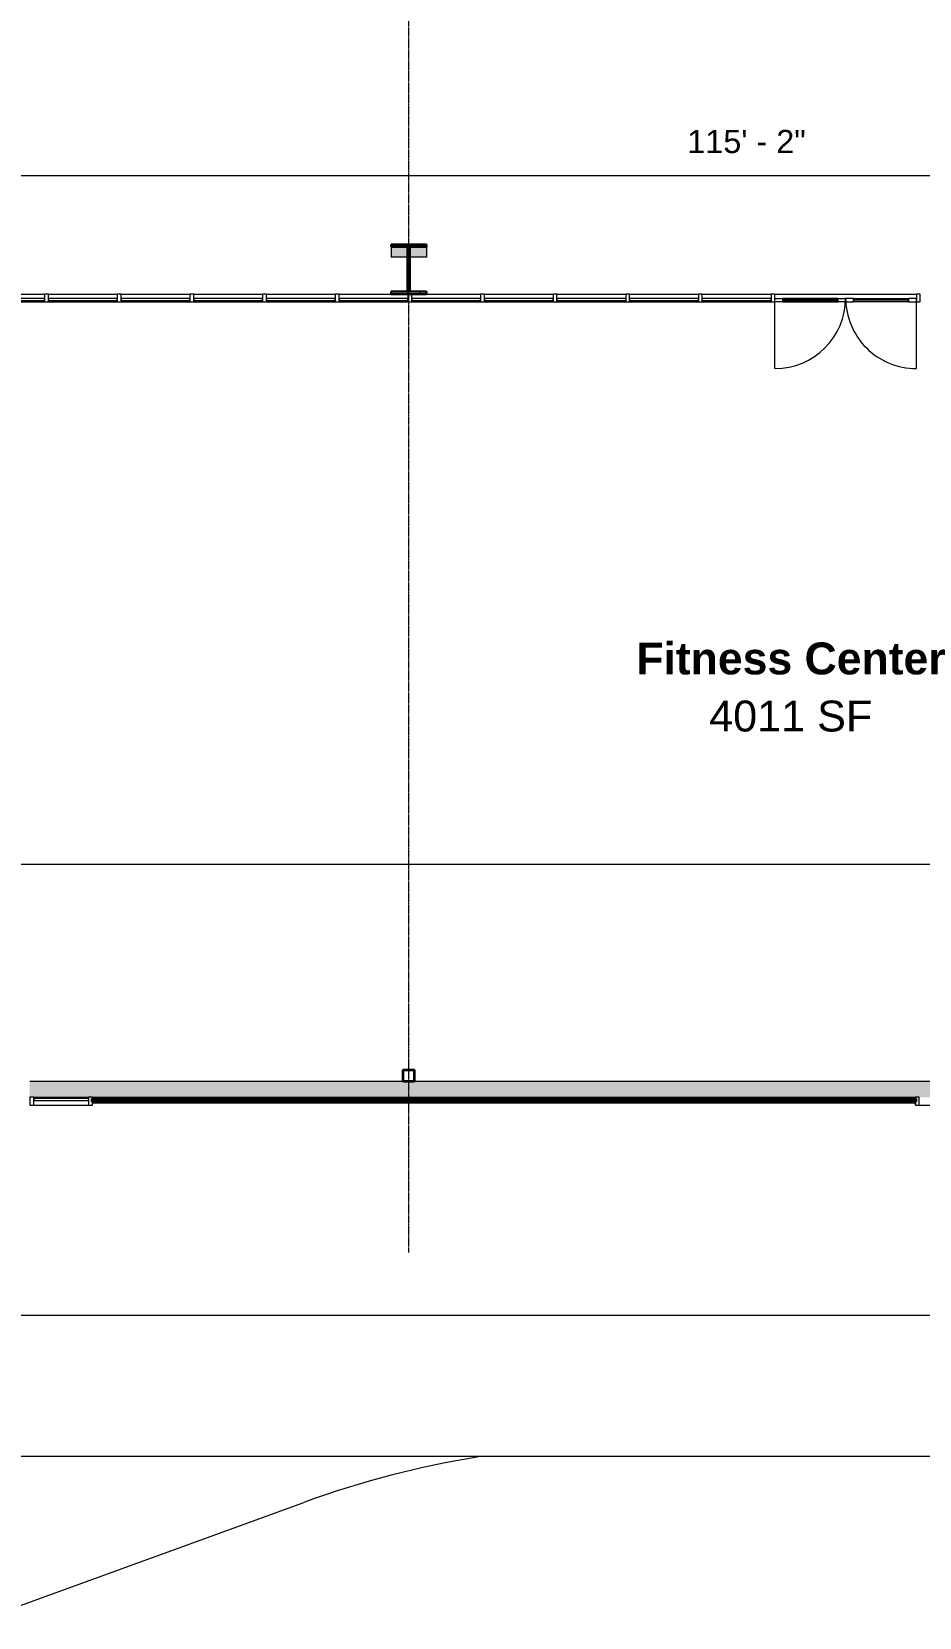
# Model space of a CAD drawing. Header units: inches. Extents: x 21836 to 26424, y -23174 to -20350.
# Drawn here: x 23471 to 23923, y -23034 to -22226 of the extents above; entities that cross this region are included whole.
import ezdxf

# ---------------------------------------------------------------- set-up
doc = ezdxf.new("R2010")
doc.units = ezdxf.units.IN
doc.header["$MEASUREMENT"] = 0
doc.linetypes.add('Grid Line 1_2_', pattern=[0.875, 0.5, -0.125, 0.125, -0.125])
for name, color, linetype, lineweight in [('A-ANNO-DIMS', 211, 'Continuous', 9), ('A-ANNO-DIMS-128', 211, 'Continuous', 9), ('A-DETL', 90, 'Continuous', 9), ('A-DOOR', 31, 'Continuous', 13), ('A-GLAZ-CURT', 52, 'Continuous', 9), ('A-GLAZ-CWMG', 51, 'Continuous', 9), ('A-WALL', 113, 'Continuous', 13), ('C-BLDG-PADS', 91, 'Continuous', 9), ('C-TOPO', 7, 'Continuous', 9), ('G-ANNO-SYMB', 111, 'Continuous', 9), ('M-AREA-IDEN', 171, 'Continuous', 9), ('S-BEAM', 12, 'Continuous', 9), ('S-COLS', 52, 'Continuous', 9), ('S-GRID', 1, 'Continuous', 9)]:
    doc.layers.add(name, color=color, linetype=linetype, lineweight=lineweight)
doc.styles.add('Arial_1', font='arial.ttf', dxfattribs={"height": 11.802395})
doc.styles.add('Arial_2', font='arial.ttf', dxfattribs={"height": 15.736527})
doc.styles.add('Arial_B_1', font='arialbd.ttf', dxfattribs={"height": 16.236099})
doc.dimstyles.new('Linear_-_3_32__Arial_2', dxfattribs={"dimscale": 12, "dimtxt": 12, "dimasz": 1.333333, "dimexe": 1, "dimexo": 0.666667, "dimgap": 0.666667, "dimtad": 1, "dimdec": 0, "dimzin": 1, "dimdsep": 46, "dimlunit": 4, "dimtxsty": 'Arial_1', "dimblk1": 'OBLIQUE', "dimblk2": 'OBLIQUE', "dimsah": 1, "dimcen": 0.09, "dimdle": 1, "dimazin": 0, "dimtfac": 1, "dimtdec": 4, "dimtix": 1, "dimtmove": 0, "dimatfit": 3, "dimfxl": 1, "dimtvp": 1, "dimtfill": 1, "dimfrac": 2, "dimtolj": 1, "dimtzin": 0, "dimarcsym": 2})
pattern_1 = [(45, (0, 0), (-12.671354, 12.671354), []), (45, (0, 19.2), (-12.671354, 12.671354), [])]

# ---------------------------------------------------------------- blocks, each defined once
blk = doc.blocks.new('HSS-Hollow Structural Section-Column - HSS6X6X1_4-V2-First Floor Plan')
at = {"layer": 'S-COLS', "lineweight": 30}
for p, q in [((-3, 2.534), (-3, -2.534)), ((-2.767, -2.534), (-2.767, 2.534)), ((2.534, 3), (-2.534, 3)), ((-2.534, 2.767), (2.534, 2.767)), ((2.767, 2.534), (2.767, -2.534)), ((3, -2.534), (3, 2.534)), ((2.534, -2.767), (-2.534, -2.767)), ((-2.534, -3), (2.534, -3))]:
    blk.add_line(p, q, dxfattribs=at)
for centre, radius, start, end in [((-2.534, 2.534), 0.466, 90, 180), ((-2.534, 2.534), 0.233, 90, 180), ((2.534, 2.534), 0.466, 360, 90), ((2.534, 2.534), 0.233, 0, 90), ((-2.534, -2.534), 0.466, 180, 270), ((-2.534, -2.534), 0.233, 180, 270), ((2.534, -2.534), 0.466, 270, 360), ((2.534, -2.534), 0.233, 270, 360)]:
    blk.add_arc(centre, radius, start, end, dxfattribs=at)
blk = doc.blocks.new('Girt_C - 8_D-707912-First Floor Plan')
at = {"layer": 'S-BEAM'}
h = blk.add_hatch(color=256, dxfattribs=at)
h.paths.add_polyline_path([(24526.39, -22761.24), (24533.16, -22761.24), (24533.16, -22761.05), (24526.39, -22761.08), (24526.39, -22761.15)], flags=0)
h.paths.add_polyline_path([(24221.27, -22761.24), (24232.39, -22761.24), (24232.39, -22761.05), (23470.39, -22761.11), (23470.39, -22761.24), (24152.15, -22761.24)], flags=0)
h.paths.add_polyline_path([(22424.25, -22761.24), (22453.2, -22761.23), (22453.2, -22761.05), (22074.52, -22761.08), (22074.52, -22761.24), (22355.13, -22761.24)], flags=0)
h = blk.add_hatch(color=256, dxfattribs=at)
h.paths.add_polyline_path([(24533.16, -22768.87), (24533.16, -22761.24), (24526.39, -22761.24), (24526.39, -22768.87)], flags=0)
h.paths.add_polyline_path([(24232.39, -22768.87), (24232.39, -22761.24), (23470.39, -22761.24), (23470.39, -22768.87), (24221.27, -22768.87)], flags=0)
h.paths.add_polyline_path([(22424.25, -22768.87), (22453.2, -22768.87), (22453.2, -22761.24), (22074.52, -22761.24), (22074.52, -22768.87), (22355.13, -22768.87)], flags=0)
h = blk.add_hatch(color=256, dxfattribs=at)
h.paths.add_polyline_path([(24526.39, -22769.05), (24533.16, -22769.03), (24533.16, -22768.87), (24526.39, -22768.87), (24526.39, -22769.03)], flags=0)
h.paths.add_polyline_path([(24221.27, -22769.05), (24232.39, -22769.03), (24232.39, -22768.87), (23470.39, -22768.91), (23470.39, -22769.05), (24152.15, -22769.05)], flags=0)
h.paths.add_polyline_path([(22451.2, -22769.05), (22453.2, -22769.02), (22453.2, -22768.87), (22074.52, -22768.87), (22074.52, -22769.05), (22424.25, -22769.05)], flags=0)
for p, q in [((23660.86, -22761.05), (23470.39, -22761.05)), ((23949.86, -22761.05), (23665.92, -22761.05)), ((23472.39, -22769.05), (23500.39, -22769.05)), ((23502.39, -22769.05), (23921.39, -22769.05))]:
    blk.add_line(p, q, dxfattribs=at)
blk = doc.blocks.new('Door_Single_Storefront - one-674067-First Floor Plan')
at = {"layer": 'A-DOOR'}
for p, q in [((-18, 36), (-18, 0)), ((-14, 2), (-18, 2)), ((-18, 0.25), (-14, 0.25)), ((-14, 0.25), (-14, 2)), ((-14, 2), (14, 2)), ((14, 1.5), (-14, 1.5)), ((-14, 1.5), (-14, 0.75)), ((-14, 0.75), (14, 0.75)), ((14, 0.25), (-14, 0.25)), ((18, 2), (14, 2)), ((14, 2), (14, 0.25)), ((14, 0.75), (14, 1.5)), ((14, 0.25), (18, 0.25)), ((18, 0.25), (18, 2))]:
    blk.add_line(p, q, dxfattribs=at)
blk.add_arc((-18, 0), 36, 360, 90, dxfattribs=at)
blk = doc.blocks.new('Door_Single_Storefront - one-674066-First Floor Plan')
at = {"layer": 'A-DOOR'}
for p, q in [((-18, -36), (-18, 0)), ((-18, -0.25), (-14, -0.25)), ((-14, -2), (-18, -2)), ((-14, -0.25), (-14, -2)), ((14, -0.25), (-14, -0.25)), ((-14, -1.5), (-14, -0.75)), ((-14, -0.75), (14, -0.75)), ((14, -1.5), (-14, -1.5)), ((-14, -2), (14, -2)), ((14, -2), (14, -0.25)), ((14, -0.25), (18, -0.25)), ((14, -0.75), (14, -1.5)), ((18, -2), (14, -2)), ((18, -0.25), (18, -2))]:
    blk.add_line(p, q, dxfattribs=at)
blk.add_arc((-18, 0), 36, 270, 0, dxfattribs=at)
blk = doc.blocks.new('System Panel - Glazed-674065-First Floor Plan')
at = {"layer": 'A-GLAZ-CURT', "lineweight": 13}
for p, q in [((17.5, 1.25), (-17.5, 1.25)), ((-17.5, 1.25), (-17.5, 0.25)), ((-17.5, 0.25), (17.5, 0.25)), ((17.5, 0.25), (17.5, 1.25))]:
    blk.add_line(p, q, dxfattribs=at)
at = {"layer": 'A-GLAZ-CURT'}
for p, q in [((-17.5, 0.25), (-17.5, 1.25)), ((17.5, 1.25), (-17.5, 1.25)), ((-17.5, 0.25), (17.5, 0.25)), ((17.5, 1.25), (17.5, 0.25))]:
    blk.add_line(p, q, dxfattribs=at)
blk = doc.blocks.new('Rectangular Mullion - Rectangular Mullion 1-674075-First Floor Plan')
at = {"layer": 'A-GLAZ-CWMG'}
blk.add_line((24403.89, -22360.05), (24439.89, -22360.05), dxfattribs=at)
blk = doc.blocks.new('Rectangular Mullion - Rectangular Mullion 1-674076-First Floor Plan')
at = {"layer": 'A-GLAZ-CWMG'}
blk.add_line((24367.89, -22360.05), (24403.89, -22360.05), dxfattribs=at)
blk = doc.blocks.new('Rectangular Mullion - Rectangular Mullion 1-674074-First Floor Plan')
at = {"layer": 'A-GLAZ-CWMG'}
for p, q in [((24552.89, -22360.05), (24587.89, -22360.05)), ((24552.89, -22364.05), (24587.89, -22364.05))]:
    blk.add_line(p, q, dxfattribs=at)
blk = doc.blocks.new('Rectangular Mullion - Rectangular Mullion 1-V26-First Floor Plan')
at = {"layer": 'A-GLAZ-CWMG'}
for p, q in [((23664.89, -22364.05), (23699.89, -22364.05)), ((23672.39, -22360.05), (23699.89, -22360.05))]:
    blk.add_line(p, q, dxfattribs=at)
blk = doc.blocks.new('Rectangular Mullion - Rectangular Mullion 1-V27-First Floor Plan')
at = {"layer": 'A-GLAZ-CWMG'}
for p, q in [((23627.89, -22360.05), (23654.39, -22360.05)), ((23627.89, -22364.05), (23662.89, -22364.05))]:
    blk.add_line(p, q, dxfattribs=at)
blk = doc.blocks.new('Rectangular Mullion - Rectangular Mullion 1-674079-First Floor Plan')
at = {"layer": 'A-GLAZ-CWMG', "lineweight": 20}
for p, q in [((-1, 2), (1, 2)), ((-1, -2), (-1, 2)), ((1, 2), (1, -2)), ((1, -2), (-1, -2))]:
    blk.add_line(p, q, dxfattribs=at)
blk = doc.blocks.new('Rectangular Mullion - Rectangular Mullion 1-592574-First Floor Plan')
at = {"layer": 'A-GLAZ-CWMG', "lineweight": 20}
for p, q in [((-2, 2), (0, 2)), ((-2, -2), (-2, 2)), ((0, 2), (0, -2)), ((0, -2), (-2, -2))]:
    blk.add_line(p, q, dxfattribs=at)
blk = doc.blocks.new('System Panel - Glazed-706159-First Floor Plan')
at = {"layer": 'A-GLAZ-CURT', "lineweight": 13}
for p, q in [((14, -0.25), (-14, -0.25)), ((-14, -0.25), (-14, -1.25)), ((-14, -1.25), (14, -1.25)), ((14, -1.25), (14, -0.25))]:
    blk.add_line(p, q, dxfattribs=at)
at = {"layer": 'A-GLAZ-CURT'}
for p, q in [((-14, -1.25), (-14, -0.25)), ((14, -0.25), (-14, -0.25)), ((-14, -1.25), (14, -1.25)), ((14, -0.25), (14, -1.25))]:
    blk.add_line(p, q, dxfattribs=at)
blk = doc.blocks.new('Rectangular Mullion - Rectangular Mullion 1-V45-First Floor Plan')
at = {"layer": 'A-GLAZ-CWMG'}
blk.add_line((23472.39, -22773.05), (23500.39, -22773.05), dxfattribs=at)
blk = doc.blocks.new('Rectangular Mullion - Rectangular Mullion 1-592303-First Floor Plan')
at = {"layer": 'A-GLAZ-CWMG', "lineweight": 20}
for p, q in [((-1, 2), (1, 2)), ((-1, -2), (-1, 2)), ((1, 2), (1, -2)), ((1, -2), (-1, -2))]:
    blk.add_line(p, q, dxfattribs=at)
blk = doc.blocks.new('Rectangular Mullion - Rectangular Mullion 1-674845-First Floor Plan')
at = {"layer": 'A-GLAZ-CWMG'}
for p, q in [((24978.89, -22769.4), (24978.89, -22769.05)), ((24978.89, -22769.76), (24978.89, -22769.4)), ((24978.89, -22771.34), (24978.89, -22769.77)), ((24978.89, -22773.05), (24978.89, -22771.34)), ((24980.89, -22773.05), (25008.89, -22773.05))]:
    blk.add_line(p, q, dxfattribs=at)
blk = doc.blocks.new('Basic Wall _ arcoPlus - 547 - ___-688720-First Floor Plan')
at = {"layer": 'A-WALL'}
for p, q in [((23502.39, -22769.4), (23502.39, -22769.46)), ((23921.39, -22769.4), (23502.39, -22769.4)), ((23502.39, -22769.4), (23921.39, -22769.4)), ((23502.39, -22769.46), (23502.39, -22769.76)), ((23502.39, -22769.76), (23502.39, -22769.46)), ((23502.39, -22769.46), (23502.39, -22769.69)), ((23502.39, -22769.46), (23921.39, -22769.46)), ((23502.39, -22769.46), (23921.39, -22769.46)), ((23502.39, -22769.69), (23502.39, -22769.76)), ((23502.39, -22769.69), (23921.39, -22769.69)), ((23502.39, -22769.69), (23921.39, -22769.69)), ((23502.39, -22769.76), (23921.39, -22769.76)), ((23502.39, -22769.76), (23921.39, -22769.76)), ((23502.39, -22769.77), (23502.39, -22771.34)), ((23502.39, -22771.34), (23502.39, -22769.77)), ((23502.39, -22771.34), (23502.39, -22771.4)), ((23502.39, -22771.4), (23502.39, -22771.34)), ((23502.39, -22771.4), (23502.39, -22771.47)), ((23502.39, -22771.4), (23502.39, -22771.47)), ((23502.39, -22771.47), (23502.39, -22771.4)), ((23502.39, -22771.4), (23921.39, -22771.4)), ((23502.39, -22771.4), (23921.39, -22771.4)), ((23502.39, -22771.47), (23502.39, -22771.53)), ((23502.39, -22771.47), (23921.39, -22771.47)), ((23502.39, -22771.47), (23921.39, -22771.47)), ((23502.39, -22771.53), (23921.39, -22771.53)), ((23502.39, -22771.53), (23921.39, -22771.53)), ((23921.39, -22769.46), (23921.39, -22769.4)), ((23921.39, -22769.69), (23921.39, -22769.46)), ((23921.39, -22769.46), (23921.39, -22769.76)), ((23921.39, -22769.76), (23921.39, -22769.46)), ((23921.39, -22769.76), (23921.39, -22769.69)), ((23921.39, -22769.77), (23921.39, -22771.34)), ((23921.39, -22771.34), (23921.39, -22769.77)), ((23921.39, -22771.34), (23921.39, -22771.4)), ((23921.39, -22771.4), (23921.39, -22771.34)), ((23921.39, -22771.4), (23921.39, -22771.47)), ((23921.39, -22771.47), (23921.39, -22771.4)), ((23921.39, -22771.53), (23921.39, -22771.47))]:
    blk.add_line(p, q, dxfattribs=at)
blk = doc.blocks.new('DIMBLOCK17-First Floor Plan')
at = {"layer": 'A-ANNO-DIMS-128'}
for p, q in [((23144.11, -22351.93), (23144.11, -22287.78)), ((24526.39, -22568.34), (24526.39, -22287.78)), ((23144.11, -22299.78), (24526.39, -22299.78)), ((23144.11, -22299.78), (23144.11, -22351.93)), ((24526.39, -22299.78), (24526.39, -22568.34))]:
    blk.add_line(p, q, dxfattribs=at)
at = {"layer": 'A-ANNO-DIMS-128', "lineweight": 50}
for p, q in [((23144.11, -22299.78), (23152.11, -22291.78)), ((24526.39, -22299.78), (24534.39, -22291.78)), ((23144.11, -22299.78), (23136.11, -22307.78)), ((24526.39, -22299.78), (24518.39, -22307.78))]:
    blk.add_line(p, q, dxfattribs=at)
at = {"layer": 'A-ANNO-DIMS-128', "color": 0, "insert": (23805.25, -22276.47), "char_height": 11.802, "width": 72, "attachment_point": 1, "line_spacing_factor": 0.938532, "style": 'Arial_1', "bg_fill": 3, "box_fill_scale": 1.25, "bg_fill_color": 0, "bg_fill_transparency": 0}
blk.add_mtext('115\' - 2"', dxfattribs=at)
blk = doc.blocks.new('_Oblique')
at = {"color": 0, "linetype": 'ByBlock', "lineweight": -2}
blk.add_line((-0.5, -0.5), (0.5, 0.5), dxfattribs=at)

msp = doc.modelspace()

# ---------------------------------------------------------------- hatches: boundary and pattern name
at = {"layer": 'C-BLDG-PADS'}
h = msp.add_hatch(color=256, dxfattribs=at)
h.paths.add_polyline_path([(24705.08, -22771.53), (24978.89, -22771.53), (24978.89, -22771.47), (24661.39, -22771.47), (24661.39, -22771.53)], flags=0)
h.paths.add_polyline_path([(24013.92, -22771.53), (24232.39, -22771.53), (24232.39, -22771.47), (23989.39, -22771.47), (23989.39, -22771.53)], flags=0)
h.paths.add_polyline_path([(23570.58, -22771.53), (23921.39, -22771.53), (23921.39, -22771.47), (23502.39, -22771.47), (23502.39, -22771.53)], flags=0)
h.paths.add_polyline_path([(24819.51, -22771.4), (24978.89, -22771.4), (24978.89, -22771.34), (24661.39, -22771.34), (24661.39, -22771.4), (24774.2, -22771.4)], flags=0)
h.paths.add_polyline_path([(23712.72, -22771.4), (23921.39, -22771.4), (23921.39, -22771.34), (23502.39, -22771.34), (23502.39, -22771.4), (23599.22, -22771.4)], flags=0)
h.paths.add_polyline_path([(24111.37, -22771.4), (24232.39, -22771.4), (24232.39, -22771.34), (23989.39, -22771.34), (23989.39, -22771.4), (24013.92, -22771.4)], flags=0)
h.paths.add_polyline_path([(24843.31, -22769.46), (24978.89, -22769.46), (24978.89, -22769.4), (24661.39, -22769.4), (24661.39, -22769.46), (24774.2, -22769.46)], flags=0)
h.paths.add_polyline_path([(23989.39, -22769.46), (24232.39, -22769.46), (24232.39, -22769.4), (23989.39, -22769.4)], flags=0)
h.paths.add_polyline_path([(23502.39, -22769.46), (23921.39, -22769.46), (23921.39, -22769.4), (23502.39, -22769.4)], flags=0)
h.paths.add_polyline_path([(25993, -22339.05), (25994.58, -22339.05), (25994.58, -22337.37), (25993.57, -22337.37), (25993.57, -22335.55), (25993, -22335.55), (25993, -22338.31)], flags=0)
h.paths.add_polyline_path([(22065.04, -22335.55), (22065.04, -22063.05), (22064.98, -22063.05), (22064.98, -22335.55)], flags=0)
h.paths.add_polyline_path([(22063.1, -22335.55), (22063.1, -22063.05), (22063.04, -22063.05), (22063.04, -22335.55), (22063.1, -22335.55)], flags=0)
h.paths.add_polyline_path([(22062.91, -22335.55), (22062.98, -22335.55), (22062.98, -22063.05), (22062.91, -22063.05), (22062.91, -22259.24)], flags=0)
h.paths.add_polyline_path([(25992.7, -22335.55), (25992.7, -22110.05), (25992.64, -22110.05), (25992.64, -22335.55)], flags=0)
h.paths.add_polyline_path([(25965.89, -21131.8), (25983.77, -21131.8), (25983.77, -21131.74), (25856, -21131.74), (25856, -21131.8)], flags=0)
h.paths.add_polyline_path([(24064.66, -21131.8), (24064.66, -21131.74), (23952.39, -21131.74), (23952.39, -21131.8)], flags=0)
h.paths.add_polyline_path([(22838.95, -21131.8), (22938.26, -21131.8), (22938.26, -21131.74), (22792.15, -21131.74), (22792.15, -21131.8), (22805.76, -21131.8)], flags=0)
h.paths.add_polyline_path([(22800.63, -21129.86), (22800.63, -21129.8), (22792.15, -21129.85), (22792.15, -21129.86)], flags=0)
h.paths.add_polyline_path([(22800.63, -21129.74), (22800.63, -21129.68), (22792.15, -21129.68), (22792.15, -21129.74)], flags=0)
h = msp.add_hatch(color=256, dxfattribs=at)
h.paths.add_polyline_path([(24973.8, -22771.47), (24978.89, -22771.47), (24978.89, -22771.4), (24661.39, -22771.4), (24661.39, -22771.47), (24843.31, -22771.47)], flags=0)
h.paths.add_polyline_path([(24013.92, -22771.47), (24232.39, -22771.47), (24232.39, -22771.4), (23989.39, -22771.4), (23989.39, -22771.47)], flags=0)
h.paths.add_polyline_path([(23921.39, -22771.47), (23921.39, -22771.4), (23502.39, -22771.4), (23502.39, -22771.47), (23875.69, -22771.47)], flags=0)
h.paths.add_polyline_path([(24978.89, -22771.34), (24978.89, -22769.77), (24661.39, -22769.77), (24661.39, -22771.34), (24973.89, -22771.34)], flags=0)
h.paths.add_polyline_path([(24152.15, -22771.34), (24232.39, -22771.34), (24232.39, -22769.77), (23989.39, -22769.77), (23989.39, -22771.34), (24013.92, -22771.34)], flags=0)
h.paths.add_polyline_path([(23562.97, -22771.34), (23921.39, -22771.34), (23921.39, -22769.77), (23502.39, -22769.8), (23502.39, -22771.34)], flags=0)
h.paths.add_polyline_path([(24973.87, -22769.76), (24978.89, -22769.76), (24978.89, -22769.46), (24661.39, -22769.46), (24661.39, -22769.76), (24843.31, -22769.76)], flags=0)
h.paths.add_polyline_path([(23515.21, -22769.76), (23921.39, -22769.76), (23921.39, -22769.46), (23502.39, -22769.46), (23502.39, -22769.76)], flags=0)
h.paths.add_polyline_path([(24013.92, -22769.76), (24232.39, -22769.76), (24232.39, -22769.46), (23989.39, -22769.46), (23989.39, -22769.76)], flags=0)
h.paths.add_polyline_path([(22062.98, -22335.55), (22063.04, -22335.55), (22063.04, -22063.05), (22062.98, -22063.05), (22062.98, -22259.24)], flags=0)
h.paths.add_polyline_path([(22064.64, -22335.55), (22064.68, -22335.55), (22064.64, -22063.05), (22063.1, -22063.05), (22063.1, -22335.55), (22063.64, -22335.55)], flags=0)
h.paths.add_polyline_path([(22064.69, -22335.55), (22064.98, -22335.55), (22064.98, -22063.05), (22064.69, -22063.05), (22064.69, -22259.24)], flags=0)
h.paths.add_polyline_path([(25992.99, -22335.55), (25992.99, -22110.05), (25992.7, -22110.05), (25992.7, -22335.55)], flags=0)
h.paths.add_polyline_path([(25993.57, -22335.55), (25993.57, -22110.05), (25993, -22110.05), (25993, -22335.55), (25993.14, -22335.55)], flags=0)
h.paths.add_polyline_path([(25965.89, -21131.74), (25983.77, -21131.74), (25983.77, -21131.45), (25856, -21131.45), (25856, -21131.74)], flags=0)
h.paths.add_polyline_path([(24064.66, -21131.74), (24064.66, -21131.45), (23952.39, -21131.45), (23952.39, -21131.74)], flags=0)
h.paths.add_polyline_path([(22938.26, -21131.74), (22938.26, -21131.45), (22792.15, -21131.45), (22792.15, -21131.74), (22908.06, -21131.74)], flags=0)
h.paths.add_polyline_path([(25983.77, -21131.44), (25983.77, -21131.27), (25993.57, -21131.27), (25993.57, -21129.86), (25856, -21129.86), (25856, -21131.44), (25965.89, -21131.44)], flags=0)
h.paths.add_polyline_path([(23952.39, -21131.44), (24064.66, -21131.44), (24064.66, -21129.86), (23952.39, -21129.88), (23952.39, -21131.3)], flags=0)
h.paths.add_polyline_path([(22908.06, -21131.44), (22938.26, -21131.44), (22938.26, -21129.86), (22792.15, -21129.86), (22792.15, -21131.44), (22838.95, -21131.44)], flags=0)
h.paths.add_polyline_path([(22792.15, -21129.8), (22800.63, -21129.75), (22800.63, -21129.74), (22792.15, -21129.74)], flags=0)
at = {"layer": 'S-COLS'}
h = msp.add_hatch(dxfattribs=at)
h.set_pattern_fill('FP_1', color=256, style=0, pattern_type=2)
h.set_pattern_definition(pattern_1)
h.paths.add_polyline_path([(23672.39, -22336.05), (23672.39, -22334.8), (23654.39, -22334.8), (23654.39, -22336.05)], flags=0)
h = msp.add_hatch(color=256, dxfattribs=at)
h.paths.add_polyline_path([(23662.77, -22341.31), (23662.77, -22336.05), (23654.39, -22336.05), (23654.39, -22341.31)], flags=0)
h.paths.add_polyline_path([(23672.39, -22341.31), (23672.39, -22336.05), (23664.02, -22336.05), (23664.02, -22341.31)], flags=0)
h = msp.add_hatch(dxfattribs=at)
h.set_pattern_fill('FP_1', color=256, style=0, pattern_type=2)
h.set_pattern_definition(pattern_1)
h.paths.add_polyline_path([(23664.02, -22358.8), (23664.02, -22336.05), (23662.77, -22336.05), (23662.77, -22358.8)], flags=0)
h = msp.add_hatch(dxfattribs=at)
h.set_pattern_fill('FP_1', color=256, style=0, pattern_type=2)
h.set_pattern_definition(pattern_1)
h.paths.add_polyline_path([(23672.39, -22360.05), (23672.39, -22358.8), (23654.39, -22358.8), (23654.39, -22360.05)], flags=0)

# ---------------------------------------------------------------- linework, layer by layer
at = {"layer": 'A-DETL'}
for p, q in [((22129.89, -22880.07), (24437.64, -22880.07)), ((26277.87, -22952.07), (21940.44, -22952.07)), ((23449.13, -23033.9), (23609.92, -22975.38))]:
    msp.add_line(p, q, dxfattribs=at)
msp.add_arc((23776.15, -23432.07), 486, 99.01245, 110, dxfattribs=at)
at = {"layer": 'A-WALL', "lineweight": 50}
for p, q in [((23921.39, -22769.77), (23502.39, -22769.77)), ((23502.39, -22769.77), (23502.39, -22771.34)), ((23502.39, -22771.34), (23921.39, -22771.34)), ((23921.39, -22771.34), (23921.39, -22769.77))]:
    msp.add_line(p, q, dxfattribs=at)
at = {"layer": 'C-BLDG-PADS'}
msp.add_line((23502.39, -22771.59), (23921.39, -22771.59), dxfattribs=at)
at = {"layer": 'C-TOPO'}
msp.add_line((23921.39, -22771.59), (23502.39, -22771.59), dxfattribs=at)
at = {"layer": 'G-ANNO-SYMB'}
msp.add_line((26323.94, -22650.59), (21848.25, -22650.59), dxfattribs=at)
at = {"layer": 'S-COLS', "lineweight": 30}
for p, q in [((23672.39, -22334.8), (23654.39, -22334.8)), ((23654.39, -22334.8), (23654.39, -22336.05)), ((23654.39, -22336.05), (23672.39, -22336.05)), ((23664.02, -22336.05), (23662.77, -22336.05)), ((23662.77, -22336.05), (23662.77, -22358.8)), ((23664.02, -22358.8), (23664.02, -22336.05)), ((23672.39, -22336.05), (23672.39, -22334.8)), ((23654.39, -22358.8), (23654.39, -22360.05)), ((23672.39, -22358.8), (23654.39, -22358.8)), ((23654.39, -22360.05), (23672.39, -22360.05)), ((23662.77, -22358.8), (23664.02, -22358.8)), ((23672.39, -22360.05), (23672.39, -22358.8))]:
    msp.add_line(p, q, dxfattribs=at)
at = {"layer": 'S-COLS'}
for p, q in [((23654.39, -22336.05), (23654.39, -22341.31)), ((23662.77, -22341.31), (23654.39, -22341.31)), ((23672.39, -22341.31), (23664.02, -22341.31)), ((23672.39, -22336.05), (23672.39, -22341.31))]:
    msp.add_line(p, q, dxfattribs=at)
at = {"layer": 'S-GRID', "linetype": 'Grid Line 1_2_'}
msp.add_line((23663.39, -22848.21), (23663.39, -20426.1), dxfattribs=at)

# ---------------------------------------------------------------- block references
at = {"layer": 'A-DOOR'}
msp.add_blockref('Door_Single_Storefront - one-674066-First Floor Plan', (23867.89, -22362.05), dxfattribs=at)
at = {"layer": 'A-DOOR', "rotation": 180}
msp.add_blockref('Door_Single_Storefront - one-674067-First Floor Plan', (23903.89, -22362.05), dxfattribs=at)
at = {"layer": 'A-GLAZ-CURT', "rotation": 180}
for name, p in [('System Panel - Glazed-674065-First Floor Plan', (23460.39, -22362.05)), ('System Panel - Glazed-674065-First Floor Plan', (23497.39, -22362.05)), ('System Panel - Glazed-674065-First Floor Plan', (23534.39, -22362.05)), ('System Panel - Glazed-674065-First Floor Plan', (23571.39, -22362.05)), ('System Panel - Glazed-674065-First Floor Plan', (23608.39, -22362.05)), ('System Panel - Glazed-674065-First Floor Plan', (23645.39, -22362.05)), ('System Panel - Glazed-674065-First Floor Plan', (23682.39, -22362.05)), ('System Panel - Glazed-674065-First Floor Plan', (23719.39, -22362.05)), ('System Panel - Glazed-674065-First Floor Plan', (23756.39, -22362.05)), ('System Panel - Glazed-674065-First Floor Plan', (23793.39, -22362.05)), ('System Panel - Glazed-674065-First Floor Plan', (23830.39, -22362.05)), ('System Panel - Glazed-706159-First Floor Plan', (23486.39, -22771.05))]:
    msp.add_blockref(name, p, dxfattribs=at)
at = {"layer": 'A-GLAZ-CWMG'}
for name, p in [('Rectangular Mullion - Rectangular Mullion 1-674074-First Floor Plan', (-1110, 0)), ('Rectangular Mullion - Rectangular Mullion 1-674074-First Floor Plan', (-1073, 0)), ('Rectangular Mullion - Rectangular Mullion 1-674074-First Floor Plan', (-1036, 0)), ('Rectangular Mullion - Rectangular Mullion 1-674074-First Floor Plan', (-999, 0)), ('Rectangular Mullion - Rectangular Mullion 1-674074-First Floor Plan', (-962, 0)), ('Rectangular Mullion - Rectangular Mullion 1-V27-First Floor Plan', (0, 0)), ('Rectangular Mullion - Rectangular Mullion 1-V26-First Floor Plan', (0, 0)), ('Rectangular Mullion - Rectangular Mullion 1-674074-First Floor Plan', (-851, 0)), ('Rectangular Mullion - Rectangular Mullion 1-674074-First Floor Plan', (-814, 0)), ('Rectangular Mullion - Rectangular Mullion 1-674074-First Floor Plan', (-777, 0)), ('Rectangular Mullion - Rectangular Mullion 1-674074-First Floor Plan', (-740, 0)), ('Rectangular Mullion - Rectangular Mullion 1-674076-First Floor Plan', (-518, 0)), ('Rectangular Mullion - Rectangular Mullion 1-674075-First Floor Plan', (-518, 0)), ('Rectangular Mullion - Rectangular Mullion 1-674845-First Floor Plan', (-1057.5, 0)), ('Rectangular Mullion - Rectangular Mullion 1-V45-First Floor Plan', (0, 0))]:
    msp.add_blockref(name, p, dxfattribs=at)
at = {"layer": 'A-GLAZ-CWMG', "extrusion": (0, 0, -1)}
for name, p in [('Rectangular Mullion - Rectangular Mullion 1-674079-First Floor Plan', (-23478.89, -22362.05)), ('Rectangular Mullion - Rectangular Mullion 1-674079-First Floor Plan', (-23515.89, -22362.05)), ('Rectangular Mullion - Rectangular Mullion 1-674079-First Floor Plan', (-23552.89, -22362.05)), ('Rectangular Mullion - Rectangular Mullion 1-674079-First Floor Plan', (-23589.89, -22362.05)), ('Rectangular Mullion - Rectangular Mullion 1-674079-First Floor Plan', (-23626.89, -22362.05)), ('Rectangular Mullion - Rectangular Mullion 1-674079-First Floor Plan', (-23663.89, -22362.05)), ('Rectangular Mullion - Rectangular Mullion 1-674079-First Floor Plan', (-23700.89, -22362.05)), ('Rectangular Mullion - Rectangular Mullion 1-674079-First Floor Plan', (-23737.89, -22362.05)), ('Rectangular Mullion - Rectangular Mullion 1-674079-First Floor Plan', (-23774.89, -22362.05)), ('Rectangular Mullion - Rectangular Mullion 1-674079-First Floor Plan', (-23811.89, -22362.05)), ('Rectangular Mullion - Rectangular Mullion 1-674079-First Floor Plan', (-23848.89, -22362.05)), ('Rectangular Mullion - Rectangular Mullion 1-674079-First Floor Plan', (-23922.89, -22362.05)), ('Rectangular Mullion - Rectangular Mullion 1-592574-First Floor Plan', (-23470.39, -22771.05)), ('Rectangular Mullion - Rectangular Mullion 1-592303-First Floor Plan', (-23501.39, -22771.05)), ('Rectangular Mullion - Rectangular Mullion 1-592574-First Floor Plan', (-23921.39, -22771.05))]:
    msp.add_blockref(name, p, dxfattribs=at)
at = {"layer": 'A-WALL'}
msp.add_blockref('Basic Wall _ arcoPlus - 547 - ___-688720-First Floor Plan', (0, 0), dxfattribs=at)
at = {"layer": 'S-BEAM'}
msp.add_blockref('Girt_C - 8_D-707912-First Floor Plan', (0, 0), dxfattribs=at)
at = {"layer": 'S-COLS', "rotation": 180}
msp.add_blockref('HSS-Hollow Structural Section-Column - HSS6X6X1_4-V2-First Floor Plan', (23663.39, -22758.05), dxfattribs=at)

# ---------------------------------------------------------------- texts
at = {"layer": 'M-AREA-IDEN', "attachment_point": 2, "line_spacing_factor": 0.938532}
for s, insert, char_height, width, style in [('Fitness Center', (23858.03, -22537.51), 16.2361, 182.784, 'Arial_B_1'), ('4011 SF', (23857.92, -22567.09), 15.737, 99.072, 'Arial_2')]:
    msp.add_mtext(s, dxfattribs=dict(at, insert=insert, char_height=char_height, width=width, style=style))

# ---------------------------------------------------------------- next in the draw order: dimensions: what is measured, and where the dimension line sits
at = {"layer": 'A-ANNO-DIMS'}
dim = msp.add_linear_dim(base=(24526.39, -22299.78), p1=(23144.11, -22359.93), p2=(24526.39, -22576.34), dimstyle='Linear_-_3_32__Arial_2', override={"dimpost": '<>', "dimfxl": 1399.120991}, dxfattribs=at)
dim.commit()
dim.dimension.update_dxf_attribs({"geometry": 'DIMBLOCK17-First Floor Plan', "text_midpoint": (23835.25, -22285.75)})

doc.saveas('drawing.dxf')
